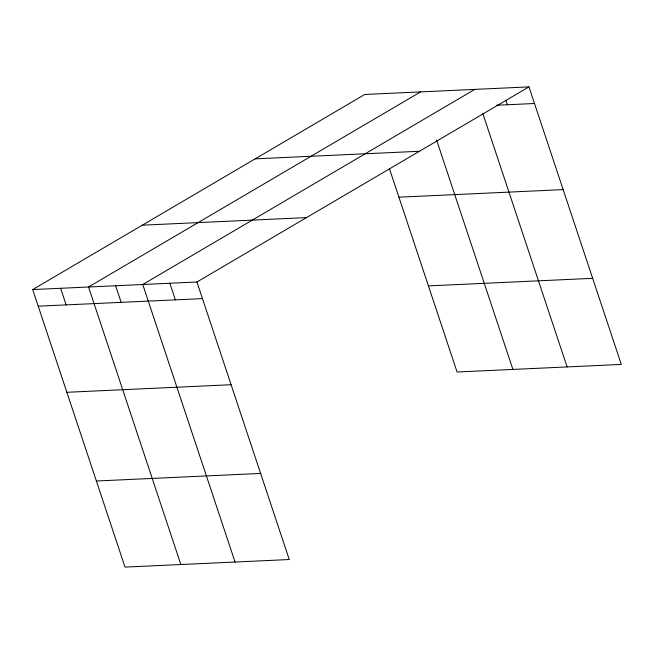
<?xml version="1.0" encoding="UTF-8"?>
<svg xmlns="http://www.w3.org/2000/svg" width="654" height="654" viewBox="0 0 654 654"><rect width="100%" height="100%" fill="white"/><g stroke="black" fill="none" stroke-linecap="round" stroke-linejoin="round"><path stroke-width="0.98" d="M32.7 289.575L196.928 281.997L289.256 559.53L125.028 567.108L32.7 289.575L364.744 94.47L528.972 86.892L621.3 364.425L457.072 372.003L389.367 168.487M420.587 91.895L88.535 286.992L180.864 564.533M474.779 89.394L142.736 284.498L235.056 562.031M196.928 281.997L528.972 86.892M496.361 105.261L534.506 103.504M255.174 158.848L419.402 151.278M398.915 197.189L563.143 189.611M142.278 225.189L306.505 217.61M428.427 285.904L592.655 278.326M38.226 306.186L202.454 298.608M66.871 392.294L231.099 384.716M96.383 481.001L260.611 473.431M505.869 100.144L507.406 104.754M482.856 113.657L567.108 366.927M436.61 140.079L512.908 369.428M169.827 283.247L175.354 299.859M115.635 285.749L121.162 302.361M60.618 288.283L66.144 304.895"/></g></svg>
